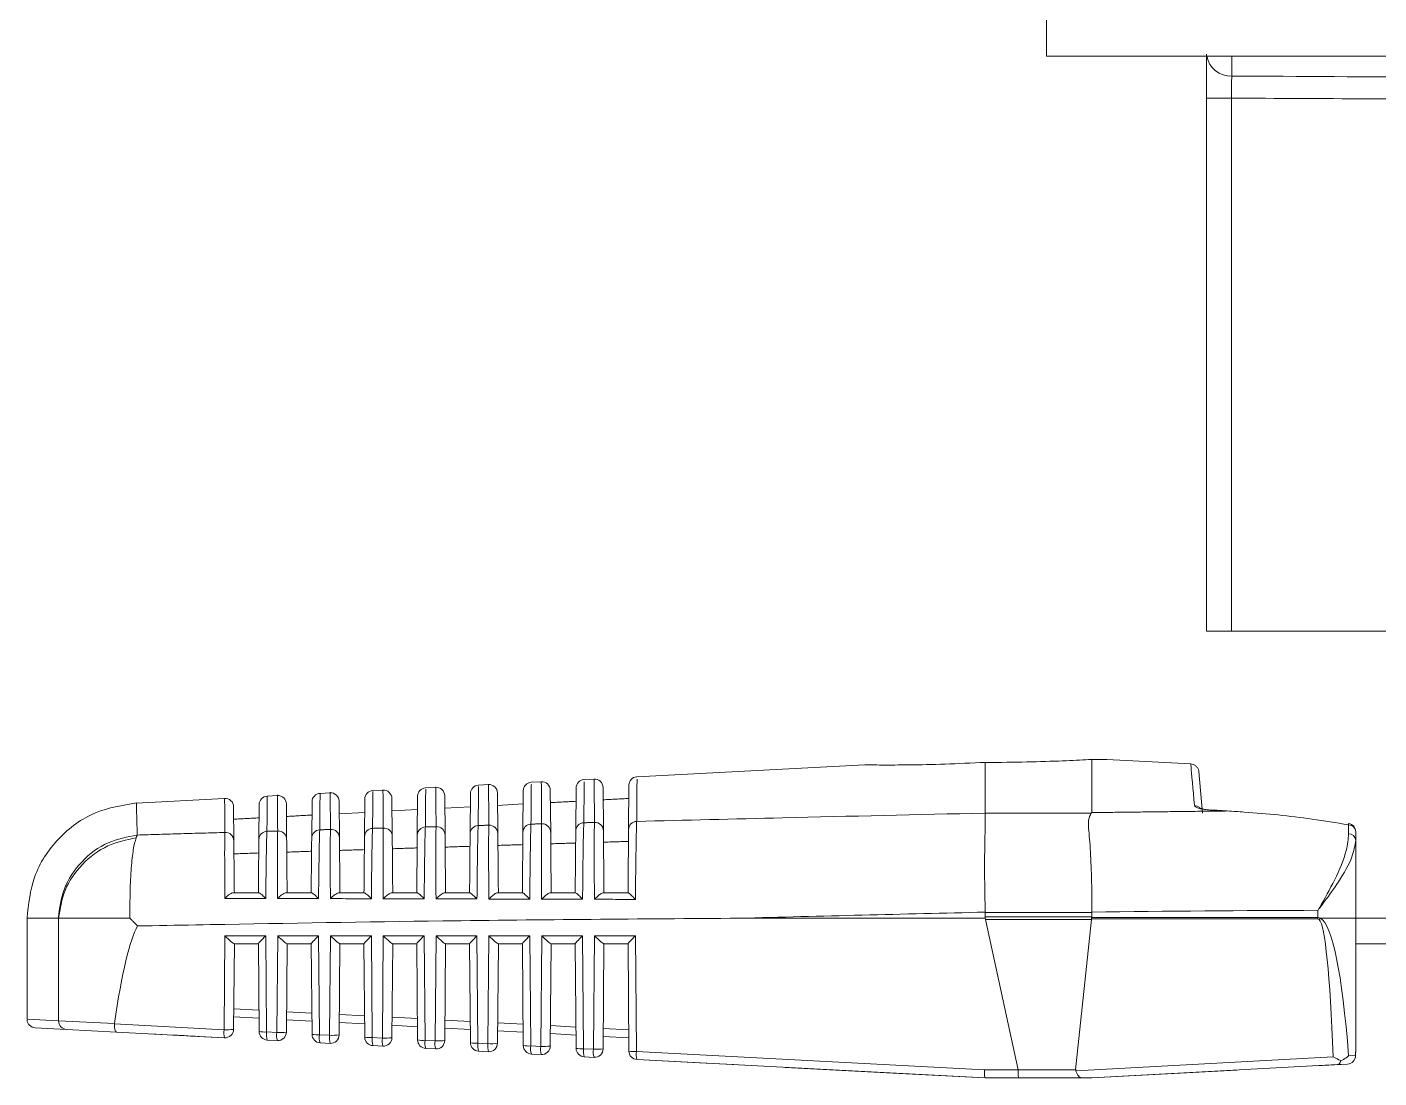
# Model space of a CAD drawing. Extents: x 11 to 120, y 2 to 94.
# Drawn here: x 50.102 to 51.689, y 81.034 to 82.268 of the extents above; entities that cross this region are included whole.
import ezdxf

# ---------------------------------------------------------------- set-up
doc = ezdxf.new("R2010")
doc.units = 0
doc.header["$MEASUREMENT"] = 0
doc.linetypes.add('SLD-Solid', pattern=[0])
doc.layers.add('OBJECT', color=7, linetype='CONTINUOUS')

msp = doc.modelspace()

# ---------------------------------------------------------------- linework, layer by layer
at = {"layer": 'OBJECT', "color": 7, "linetype": 'SLD-Solid', "lineweight": 15}
for p, q in [((51.2985, 82.2334), (51.2985, 83.4834)), ((52.9865, 82.2334), (51.2985, 82.2334)), ((51.516, 82.2334), (51.516, 82.2101)), ((51.4865, 82.1842), (51.5157, 82.1842)), ((51.4865, 81.5584), (51.4865, 82.1842)), ((51.5157, 82.1842), (51.5157, 81.5584)), ((51.5157, 81.5584), (51.4865, 81.5584)), ((51.8312, 81.5584), (51.5157, 81.5584)), ((51.0851, 81.4016), (50.8175, 81.3876)), ((51.2265, 81.3449), (51.2265, 81.4044)), ((51.3515, 81.3455), (51.3515, 81.4079)), ((51.3693, 81.408), (51.4679, 81.4027)), ((50.7052, 81.3817), (50.6935, 81.3811)), ((50.7672, 81.3849), (50.7555, 81.3843)), ((51.4816, 81.3448), (51.4773, 81.3936)), ((50.3954, 81.3654), (50.3835, 81.3648)), ((50.4574, 81.3687), (50.4455, 81.3681)), ((50.5193, 81.3719), (50.5075, 81.3713)), ((50.5597, 81.319), (50.5601, 81.3647)), ((50.5813, 81.3752), (50.5695, 81.3746)), ((50.5919, 81.3653), (50.5923, 81.3193)), ((50.6217, 81.3207), (50.6221, 81.3679)), ((50.6433, 81.3784), (50.6315, 81.3778)), ((50.6539, 81.3685), (50.6543, 81.321)), ((50.6838, 81.3223), (50.6842, 81.3712)), ((50.7158, 81.3718), (50.7163, 81.3226)), ((50.7458, 81.3239), (50.7462, 81.3744)), ((50.7778, 81.375), (50.7782, 81.3242)), ((50.8078, 81.3255), (50.8082, 81.3777)), ((50.3335, 81.3622), (50.2295, 81.3567)), ((50.3443, 81.3125), (50.344, 81.3523)), ((50.3737, 81.3139), (50.374, 81.3549)), ((50.4063, 81.3142), (50.406, 81.3555)), ((50.4357, 81.3156), (50.4361, 81.3582)), ((50.4683, 81.316), (50.4679, 81.3588)), ((50.4977, 81.3173), (50.4981, 81.3614)), ((50.5299, 81.362), (50.5303, 81.3177)), ((50.5602, 81.3491), (50.5299, 81.3475)), ((50.6222, 81.3523), (50.5918, 81.3507)), ((50.6842, 81.3556), (50.6538, 81.354)), ((50.4981, 81.3458), (50.4679, 81.3442)), ((51.351, 81.3448), (51.2265, 81.3448)), ((51.5107, 81.3476), (51.4926, 81.3486)), ((51.6615, 81.2215), (51.6615, 81.3132)), ((50.1015, 81.2219), (50.1015, 81.1029)), ((51.2265, 81.2283), (51.2265, 81.2287)), ((51.2265, 81.2283), (51.3515, 81.2283)), ((51.2265, 81.2231), (51.2265, 81.2283)), ((51.3515, 81.2231), (51.2265, 81.2231)), ((51.3515, 81.2288), (51.3515, 81.2283)), ((51.3515, 81.2283), (51.3515, 81.2231)), ((51.3515, 81.2231), (51.3515, 81.2223)), ((51.3515, 81.2223), (51.617, 81.2223)), ((51.617, 81.2308), (51.617, 81.2223)), ((50.1386, 81.2215), (50.1386, 81.1009)), ((50.9379, 81.2215), (51.2264, 81.2215)), ((51.2268, 81.2199), (51.3513, 81.2199)), ((51.265, 81.0437), (51.2268, 81.2199)), ((51.3513, 81.2199), (51.3327, 81.0437)), ((51.3514, 81.2207), (51.3513, 81.2199)), ((51.617, 81.2207), (51.3514, 81.2207)), ((51.6201, 81.2215), (51.6615, 81.2215)), ((51.6615, 81.0692), (51.6615, 81.2215)), ((51.843, 81.2215), (51.6615, 81.2215)), ((50.3328, 81.0906), (50.3338, 81.201)), ((50.3338, 81.201), (50.3818, 81.201)), ((50.3449, 81.1915), (50.344, 81.091)), ((50.3731, 81.1915), (50.3447, 81.1915)), ((50.374, 81.0884), (50.3731, 81.1915)), ((50.3818, 81.201), (50.3828, 81.088)), ((50.3948, 81.0873), (50.3958, 81.201)), ((50.3958, 81.201), (50.4438, 81.201)), ((50.4069, 81.1915), (50.406, 81.0878)), ((50.4351, 81.1915), (50.4067, 81.1915)), ((50.4361, 81.0851), (50.4351, 81.1915)), ((50.4438, 81.201), (50.4448, 81.0847)), ((50.4567, 81.0841), (50.4578, 81.201)), ((50.4578, 81.201), (50.5058, 81.201)), ((50.4689, 81.1915), (50.4679, 81.0845)), ((50.4971, 81.1915), (50.4687, 81.1915)), ((50.4981, 81.0819), (50.4971, 81.1915)), ((50.5058, 81.201), (50.5069, 81.0814)), ((50.5187, 81.0808), (50.5198, 81.201)), ((50.5198, 81.201), (50.5678, 81.201)), ((50.5309, 81.1915), (50.5299, 81.0812)), ((50.5591, 81.1915), (50.5307, 81.1915)), ((50.5601, 81.0786), (50.5591, 81.1915)), ((50.5678, 81.201), (50.5689, 81.0781)), ((50.5807, 81.0775), (50.5818, 81.201)), ((50.5818, 81.201), (50.6298, 81.201)), ((50.5929, 81.1915), (50.5919, 81.078)), ((50.6211, 81.1915), (50.5927, 81.1915)), ((50.6221, 81.0753), (50.6211, 81.1915)), ((50.6298, 81.201), (50.6309, 81.0749)), ((50.6426, 81.0742), (50.6438, 81.201)), ((50.6438, 81.201), (50.6918, 81.201)), ((50.6549, 81.1915), (50.6539, 81.0747)), ((50.6831, 81.1915), (50.6547, 81.1915)), ((50.6842, 81.072), (50.6831, 81.1915)), ((50.6918, 81.201), (50.693, 81.0716)), ((50.7046, 81.071), (50.7058, 81.201)), ((50.7058, 81.201), (50.7538, 81.201)), ((50.7169, 81.1915), (50.7158, 81.0714)), ((50.7451, 81.1915), (50.7167, 81.1915)), ((50.7462, 81.0688), (50.7451, 81.1915)), ((50.7538, 81.201), (50.755, 81.0683)), ((50.7666, 81.0677), (50.7678, 81.201)), ((50.7678, 81.201), (50.8158, 81.201)), ((50.7789, 81.1915), (50.7778, 81.0681)), ((50.8071, 81.1915), (50.7787, 81.1915)), ((50.8082, 81.0655), (50.8071, 81.1915)), ((50.8158, 81.201), (50.817, 81.065)), ((51.843, 81.1915), (51.6615, 81.1915)), ((50.3442, 81.115), (50.3738, 81.1135)), ((50.4062, 81.1118), (50.4358, 81.1102)), ((50.1015, 81.1029), (50.1386, 81.1009)), ((50.2041, 81.0978), (50.1386, 81.1009)), ((50.3328, 81.0906), (50.2041, 81.0974)), ((50.3739, 81.104), (50.3441, 81.1056)), ((50.4359, 81.1008), (50.4061, 81.1023)), ((50.498, 81.0975), (50.4681, 81.0991)), ((50.4682, 81.1085), (50.4979, 81.1069)), ((50.56, 81.0942), (50.53, 81.0958)), ((50.5301, 81.1052), (50.5599, 81.1037)), ((50.5921, 81.102), (50.6219, 81.1004)), ((50.6541, 81.0987), (50.684, 81.0971)), ((50.716, 81.0954), (50.746, 81.0938)), ((50.1479, 81.0909), (50.111, 81.0929)), ((50.1479, 81.0909), (50.2065, 81.0879)), ((50.2065, 81.0879), (50.3335, 81.0811)), ((50.2727, 81.0844), (50.2468, 81.0857)), ((50.3335, 81.0811), (50.3019, 81.0828)), ((50.3828, 81.088), (50.3948, 81.0873)), ((50.4448, 81.0847), (50.4567, 81.0841)), ((50.5069, 81.0814), (50.5187, 81.0808)), ((50.622, 81.0909), (50.592, 81.0925)), ((50.684, 81.0877), (50.654, 81.0893)), ((50.7461, 81.0844), (50.716, 81.086)), ((50.8081, 81.0811), (50.7779, 81.0827)), ((50.778, 81.0921), (50.808, 81.0906)), ((50.3955, 81.0779), (50.3835, 81.0785)), ((50.4574, 81.0746), (50.4455, 81.0752)), ((50.5194, 81.0713), (50.5076, 81.072)), ((50.5689, 81.0781), (50.5807, 81.0775)), ((50.5814, 81.0681), (50.5696, 81.0687)), ((50.6309, 81.0749), (50.6426, 81.0742)), ((50.6433, 81.0648), (50.6316, 81.0654)), ((50.693, 81.0716), (50.7046, 81.071)), ((50.755, 81.0683), (50.7666, 81.0677)), ((51.2256, 81.0435), (50.817, 81.065)), ((50.7053, 81.0615), (50.6936, 81.0621)), ((50.7673, 81.0582), (50.7557, 81.0589)), ((50.8177, 81.0556), (51.2265, 81.034)), ((50.8909, 81.0517), (50.8177, 81.0556)), ((50.931, 81.0496), (50.8909, 81.0517)), ((51.6351, 81.0587), (51.3329, 81.0423)), ((51.3515, 81.034), (51.6398, 81.0496)), ((51.652, 81.0503), (51.615, 81.0483)), ((51.6398, 81.0496), (51.652, 81.0503)), ((51.6614, 81.0603), (51.6531, 81.0599)), ((51.1254, 81.0393), (50.9915, 81.0464)), ((51.2265, 81.034), (51.1254, 81.0393)), ((51.2651, 81.0435), (51.2256, 81.0435)), ((51.2265, 81.034), (51.2657, 81.034)), ((51.2265, 81.034), (51.2265, 81.034)), ((51.2651, 81.0435), (51.265, 81.0437)), ((51.3327, 81.0437), (51.265, 81.0437)), ((51.2657, 81.034), (51.3432, 81.034)), ((51.3432, 81.034), (51.3515, 81.034)), ((51.5218, 81.0432), (51.3515, 81.034))]:
    msp.add_line(p, q, dxfattribs=at)
at = {"layer": 'OBJECT', "color": 7, "linetype": 'SLD-Solid', "lineweight": 15, "flags": 128}
for points in [[(51.4926, 81.3483), (51.4926, 81.3486), (51.4926, 81.3486)], [(51.5107, 81.3474), (51.5107, 81.3476), (51.5107, 81.3476)], [(51.6614, 81.0601), (51.6614, 81.0602), (51.6614, 81.0603)]]:
    msp.add_lwpolyline(points, dxfattribs=at)
at = {"layer": 'OBJECT', "color": 7, "linetype": 'SLD-Solid', "lineweight": 15}
for centre, radius, start, end in [((51.5147, 82.2386), 0.0285, 190.4557, 272.6614), ((50.6942, 81.3711), 0.01, 95.0939, 179.5), ((50.7058, 81.3717), 0.01, 0.5, 95.1668), ((50.7562, 81.3743), 0.01, 95.4601, 179.5), ((50.7678, 81.3749), 0.01, 0.5, 95.5324), ((50.8182, 81.3776), 0.01, 95.8247, 179.5), ((50.384, 81.3548), 0.01, 93.2409, 179.5), ((50.396, 81.3555), 0.01, 0.5, 93.317), ((50.4461, 81.3581), 0.01, 93.6143, 179.5), ((50.4579, 81.3587), 0.01, 0.5, 93.6897), ((50.5081, 81.3613), 0.01, 93.9863, 179.5), ((50.5199, 81.3619), 0.01, 0.5, 94.0611), ((50.5701, 81.3646), 0.01, 94.357, 179.5), ((50.5819, 81.3652), 0.01, 0.5, 94.4312), ((50.6321, 81.3678), 0.01, 94.7262, 179.5), ((50.6439, 81.3684), 0.01, 0.5, 94.7997), ((50.334, 81.3522), 0.01, 0.5, 93.0138), ((51.4717, 81.3437), 0.0101, 48.8461, 87.3912), ((51.4948, 81.4062), 0.0577, 253.2294, 267.8479), ((50.7556, 81.3237), 0.00987, 92.2831, 178.8845), ((50.7684, 81.324), 0.0099, 1.2107, 93.6273), ((50.8176, 81.3253), 0.00987, 92.2605, 178.8646), ((50.3344, 81.3123), 0.00992, 1.0601, 93.4968), ((50.3836, 81.3137), 0.00989, 92.4127, 178.9979), ((50.3964, 81.314), 0.00992, 1.0806, 93.5146), ((50.4456, 81.3154), 0.00989, 92.3918, 178.9797), ((50.4584, 81.3158), 0.00991, 1.1015, 93.5328), ((50.5076, 81.3171), 0.00989, 92.3707, 178.9613), ((50.5204, 81.3175), 0.00991, 1.1227, 93.5512), ((50.5696, 81.3188), 0.00988, 92.3493, 178.9425), ((50.5824, 81.3191), 0.00991, 1.1442, 93.5698), ((50.6316, 81.3205), 0.00988, 92.3275, 178.9235), ((50.6444, 81.3208), 0.00991, 1.166, 93.5887), ((50.6936, 81.3221), 0.00988, 92.3055, 178.9041), ((50.7064, 81.3224), 0.0099, 1.1882, 93.6079), ((51.642, 81.3334), 0.0111, 348.5052, 356.353), ((51.6525, 81.3222), 0.00906, 4.3621, 87.1843), ((51.6515, 81.3229), 0.01, 0, 80.7454), ((51.653, 81.3121), 0.00857, 7.2298, 88.6404), ((51.5013, 81.2223), 0.1158, 359.2192, 0.0002), ((51.5257, 81.3112), 0.1302, 315.4906, 316.4562), ((50.1115, 81.1029), 0.01, 183.5738, 266.9774), ((50.1485, 81.1008), 0.00991, 179.445, 266.5293), ((50.3529, 81.0873), 0.0204, 170.7212, 197.6165), ((50.3363, 81.145), 0.0545, 266.3194, 278.1336), ((50.334, 81.0911), 0.01, 266.9774, 359.5), ((50.3804, 81.1289), 0.041, 261, 273.3147), ((50.384, 81.0885), 0.01, 180.5, 266.9774), ((50.4029, 81.0847), 0.0204, 170.7212, 197.6165), ((50.4149, 81.084), 0.0204, 170.7212, 197.6165), ((50.3983, 81.1418), 0.0545, 266.3194, 278.1336), ((50.396, 81.0879), 0.01, 266.9774, 359.5), ((50.4425, 81.1256), 0.041, 261, 273.3147), ((50.4461, 81.0852), 0.01, 180.5, 266.9774), ((50.465, 81.0814), 0.0204, 170.7212, 197.6165), ((50.4769, 81.0808), 0.0204, 170.7212, 197.6165), ((50.4602, 81.1385), 0.0545, 266.3194, 278.1336), ((50.4579, 81.0846), 0.01, 266.9774, 359.5), ((50.5045, 81.1223), 0.041, 261, 273.3147), ((50.5081, 81.0819), 0.01, 180.5, 266.9774), ((50.527, 81.0781), 0.0204, 170.7212, 197.6165), ((50.5388, 81.0775), 0.0204, 170.7212, 197.6165), ((50.5222, 81.1352), 0.0545, 266.3194, 278.1336), ((50.5199, 81.0813), 0.01, 266.9774, 359.5), ((50.5665, 81.1191), 0.041, 261, 273.3147), ((50.5701, 81.0787), 0.01, 180.5, 266.9774), ((50.589, 81.0749), 0.0204, 170.7212, 197.6165), ((50.6008, 81.0742), 0.0204, 170.7212, 197.6165), ((50.5842, 81.1319), 0.0545, 266.3194, 278.1336), ((50.5819, 81.078), 0.01, 266.9774, 359.5), ((50.6286, 81.1158), 0.041, 261, 273.3147), ((50.6321, 81.0754), 0.01, 180.5, 266.9774), ((50.6511, 81.0716), 0.0204, 170.7212, 197.6165), ((50.6628, 81.071), 0.0204, 170.7212, 197.6165), ((50.6461, 81.1287), 0.0545, 266.3194, 278.1336), ((50.6439, 81.0748), 0.01, 266.9774, 359.5), ((50.6906, 81.1125), 0.041, 261, 273.3147), ((50.6942, 81.0721), 0.01, 180.5, 266.9774), ((50.7131, 81.0683), 0.0204, 170.7212, 197.6165), ((50.7247, 81.0677), 0.0204, 170.7212, 197.6165), ((50.7081, 81.1254), 0.0545, 266.3194, 278.1336), ((50.7058, 81.0715), 0.01, 266.9774, 359.5), ((50.7526, 81.1092), 0.041, 261, 273.3147), ((50.7562, 81.0688), 0.01, 180.5, 266.9774), ((50.7751, 81.065), 0.0204, 170.7212, 197.6165), ((50.7867, 81.0644), 0.0204, 170.7212, 197.6165), ((50.7701, 81.1221), 0.0545, 266.3194, 278.1336), ((50.7678, 81.0682), 0.01, 266.9774, 359.5), ((50.8146, 81.106), 0.041, 261, 273.3147), ((50.8182, 81.0656), 0.01, 180.5, 266.9774), ((50.8371, 81.0618), 0.0204, 170.7212, 197.6165), ((51.6514, 81.0603), 0.00999, 273.1449, 0.0494), ((51.6514, 81.0603), 0.01, 273.1059, 359.191)]:
    msp.add_arc(centre, radius, start, end, dxfattribs=at)
for centre, major_axis, ratio, start_param, end_param in [((60.2436, 82.8584), (35.624, 0), 0.01952, 4.464869, 4.474105), ((55.2449, 79.159), (19.0675, 0), 0.111038, 1.783132, 1.798644), ((50.2492, 81.2231), (0.9773, 0), 0.122785, 6.270094, 6.283185), ((51.7093, 79.159), (7.8848, 0), 0.262774, 1.582496, 1.616187), ((51.6015, 80.6528), (0.0157, 0.5695), 0.101686, 6.233323, 6.285987), ((50.2566, 78.9318), (-0.0147, 2.2897), 0.052015, 0.088802, 0.329915), ((50.2485, 81.2231), (0.9787, -0.0064), 0.122438, 0.027376, 0.040465), ((51.6093, 80.6512), (0.0078, 0.5695), 0.050872, 6.231217, 6.283881), ((51.6093, 80.6512), (0.0078, 0.5695), 0.050872, 5.510552, 6.231217), ((51.6015, 80.6528), (0.0157, 0.5695), 0.101686, 5.511659, 6.233323), ((50.335, 81.2015), (-0.00988, 0.00996), 0.087934, 1.536206, 3.054643), ((50.383, 81.2015), (0.00991, 0.00999), 0.035372, 1.658206, 3.106542), ((50.397, 81.2015), (-0.00988, 0.00996), 0.087934, 1.536206, 3.054643), ((50.445, 81.2015), (0.00991, 0.00999), 0.035372, 1.658206, 3.106542), ((50.459, 81.2015), (-0.00988, 0.00996), 0.087934, 1.536206, 3.054643), ((50.507, 81.2015), (0.00991, 0.00999), 0.035372, 1.658206, 3.106542), ((50.521, 81.2015), (-0.00988, 0.00996), 0.087934, 1.536206, 3.054643), ((50.569, 81.2015), (0.00991, 0.00999), 0.035372, 1.658206, 3.106542), ((50.583, 81.2015), (-0.00988, 0.00996), 0.087934, 1.536206, 3.054643), ((50.631, 81.2015), (0.00991, 0.00999), 0.035372, 1.658206, 3.106542), ((50.645, 81.2015), (-0.00988, 0.00996), 0.087934, 1.536206, 3.054643), ((50.693, 81.2015), (0.00991, 0.00999), 0.035372, 1.658206, 3.106542), ((50.707, 81.2015), (-0.00988, 0.00996), 0.087934, 1.536206, 3.054643), ((50.755, 81.2015), (0.00991, 0.00999), 0.035372, 1.658206, 3.106542), ((50.769, 81.2015), (-0.00988, 0.00996), 0.087934, 1.536206, 3.054643), ((50.817, 81.2015), (0.00991, 0.00999), 0.035372, 1.658206, 3.106542), ((51.2268, 81.044), (0.00026, 0.01), 0.120424, 1.626333, 3.138416), ((51.2657, 81.044), (0, 0.01), 0.061163, 1.623156, 3.141593), ((51.3701, 81.044), (0.0374, 0.0006), 0.267094, 3.109102, 3.249703)]:
    msp.add_ellipse(centre, major_axis=major_axis, ratio=ratio, start_param=start_param, end_param=end_param, dxfattribs=at)
for points, knots in [([(51.4865, 82.1842), (51.4865, 82.1916), (51.4865, 82.2056), (51.4865, 82.2241), (51.4865, 82.2321), (51.4865, 82.236)], [0, 0, 0, 0, 0.352588, 0.676295, 1, 1, 1, 1]), ([(51.516, 82.2101), (51.5159, 82.2082), (51.5158, 82.2042), (51.5157, 82.1949), (51.5157, 82.1879), (51.5157, 82.1842)], [0, 0, 0, 0, 0.323785, 0.647476, 1, 1, 1, 1]), ([(51.516, 82.2101), (51.5262, 82.2101), (51.6163, 82.2096), (51.7226, 82.209), (51.8187, 82.2086), (51.8349, 82.2085)], [0, 0, 0, 0, 0.095661, 0.848073, 1, 1, 1, 1]), ([(51.2265, 81.4044), (51.2105, 81.4037), (51.1786, 81.4022), (51.1358, 81.4014), (51.1036, 81.4013), (51.0852, 81.4015), (51.0851, 81.4015), (51.0851, 81.4015)], [0, 0, 0, 0, 0.213189, 0.426374, 0.63981, 0.854211, 1, 1, 1, 1]), ([(51.3513, 81.4079), (51.3422, 81.4074), (51.3239, 81.4064), (51.2818, 81.405), (51.2476, 81.4044), (51.229, 81.4044), (51.2265, 81.4044)], [0, 0, 0, 0, 0.315107, 0.632944, 0.949791, 1, 1, 1, 1]), ([(51.3515, 81.4079), (51.3515, 81.4079), (51.3515, 81.4079), (51.3515, 81.4079), (51.3514, 81.4079), (51.3513, 81.4079), (51.3513, 81.4079)], [0, 0, 0, 0, 0.344879, 0.691965, 0.85965, 1, 1, 1, 1]), ([(51.3693, 81.408), (51.3666, 81.408), (51.3631, 81.4079), (51.3535, 81.4079), (51.3515, 81.4079)], [0, 0, 0, 0, 0.79181, 1, 1, 1, 1]), ([(51.4679, 81.4027), (51.4679, 81.4026), (51.4679, 81.402), (51.4684, 81.3965), (51.4705, 81.3728), (51.4721, 81.3537)], [0, 0, 0, 0, 0.045653, 0.228294, 1, 1, 1, 1]), ([(51.4679, 81.4027), (51.469, 81.4025), (51.4712, 81.4022), (51.4741, 81.4003), (51.4762, 81.3977), (51.4771, 81.3953), (51.4773, 81.3939), (51.4773, 81.3936)], [0, 0, 0, 0, 0.235917, 0.471833, 0.707753, 0.925415, 1, 1, 1, 1]), ([(50.6438, 81.3307), (50.6437, 81.332), (50.6437, 81.3388), (50.6435, 81.3634), (50.6433, 81.3825), (50.6433, 81.3771), (50.6434, 81.3765)], [0, 0, 0, 0, 0.043381, 0.21693, 0.912835, 1, 1, 1, 1]), ([(50.7057, 81.3323), (50.7057, 81.3337), (50.7057, 81.3406), (50.7054, 81.3656), (50.7053, 81.3855), (50.7053, 81.3801), (50.7053, 81.3794)], [0, 0, 0, 0, 0.042626, 0.213154, 0.896941, 1, 1, 1, 1]), ([(50.7557, 81.3817), (50.7557, 81.3812), (50.7556, 81.3798), (50.7554, 81.3502), (50.7552, 81.3336)], [0, 0, 0, 0, 0.438348, 1, 1, 1, 1]), ([(50.7677, 81.3339), (50.7677, 81.3353), (50.7677, 81.3423), (50.7674, 81.3678), (50.7672, 81.3885), (50.7673, 81.3831), (50.7673, 81.3823)], [0, 0, 0, 0, 0.041896, 0.209506, 0.881583, 1, 1, 1, 1]), ([(50.8177, 81.3846), (50.8177, 81.3842), (50.8177, 81.3832), (50.8174, 81.3526), (50.8173, 81.3351)], [0, 0, 0, 0, 0.430575, 1, 1, 1, 1]), ([(50.3835, 81.3645), (50.3835, 81.363), (50.3835, 81.3598), (50.3833, 81.3358), (50.3832, 81.3236)], [0, 0, 0, 0, 0.490665, 1, 1, 1, 1]), ([(50.3958, 81.3239), (50.3958, 81.3252), (50.3957, 81.3316), (50.3955, 81.3542), (50.3954, 81.3703), (50.3955, 81.3652), (50.3955, 81.3651)], [0, 0, 0, 0, 0.046685, 0.233452, 0.98238, 1, 1, 1, 1]), ([(50.4455, 81.3674), (50.4455, 81.366), (50.4455, 81.3631), (50.4453, 81.3382), (50.4452, 81.3253)], [0, 0, 0, 0, 0.48119, 1, 1, 1, 1]), ([(50.4578, 81.3257), (50.4578, 81.327), (50.4577, 81.3334), (50.4575, 81.3565), (50.4574, 81.3734), (50.4574, 81.3682), (50.4574, 81.3679)], [0, 0, 0, 0, 0.045813, 0.229093, 0.964032, 1, 1, 1, 1]), ([(50.5076, 81.3703), (50.5075, 81.369), (50.5075, 81.3664), (50.5073, 81.3406), (50.5072, 81.327)], [0, 0, 0, 0, 0.47204, 1, 1, 1, 1]), ([(50.5198, 81.3274), (50.5198, 81.3287), (50.5197, 81.3352), (50.5195, 81.3588), (50.5194, 81.3764), (50.5194, 81.3712), (50.5194, 81.3708)], [0, 0, 0, 0, 0.044973, 0.224892, 0.946349, 1, 1, 1, 1]), ([(50.5696, 81.3731), (50.5696, 81.3721), (50.5696, 81.3698), (50.5693, 81.343), (50.5692, 81.3287)], [0, 0, 0, 0, 0.463197, 1, 1, 1, 1]), ([(50.5818, 81.329), (50.5818, 81.3304), (50.5817, 81.337), (50.5815, 81.3611), (50.5813, 81.3795), (50.5814, 81.3742), (50.5814, 81.3737)], [0, 0, 0, 0, 0.044163, 0.220841, 0.929294, 1, 1, 1, 1]), ([(50.6316, 81.376), (50.6316, 81.3751), (50.6316, 81.3731), (50.6313, 81.3454), (50.6312, 81.3303)], [0, 0, 0, 0, 0.454645, 1, 1, 1, 1]), ([(50.6936, 81.3789), (50.6936, 81.3781), (50.6936, 81.3764), (50.6934, 81.3478), (50.6932, 81.332)], [0, 0, 0, 0, 0.446366, 1, 1, 1, 1]), ([(50.1015, 81.2215), (50.1033, 81.238), (50.1069, 81.2723), (50.1364, 81.3169), (50.1794, 81.3487), (50.2135, 81.3541), (50.2299, 81.3568)], [0, 0, 0, 0, 0.240773, 0.5, 0.759227, 1, 1, 1, 1]), ([(50.2309, 81.3192), (50.2306, 81.3301), (50.23, 81.352), (50.2299, 81.3552), (50.2299, 81.3568)], [0, 0, 0, 0, 0.496376, 1, 1, 1, 1]), ([(50.3338, 81.3222), (50.3338, 81.3234), (50.3338, 81.3297), (50.3336, 81.3529), (50.3335, 81.358), (50.3335, 81.3621)], [0, 0, 0, 0, 0.047591, 0.237986, 1, 1, 1, 1]), ([(51.4721, 81.3537), (51.4724, 81.3532), (51.4729, 81.3522), (51.4766, 81.3507), (51.482, 81.3495), (51.4877, 81.3487), (51.4913, 81.3484), (51.4926, 81.3483)], [0, 0, 0, 0, 0.219062, 0.43802, 0.659218, 0.879999, 1, 1, 1, 1]), ([(50.7552, 81.3336), (50.7552, 81.3318), (50.7549, 81.3265), (50.7545, 81.3082), (50.7541, 81.2802), (50.7539, 81.2573), (50.7538, 81.2463), (50.7538, 81.2438)], [0, 0, 0, 0, 0.148954, 0.449261, 0.7491, 0.940502, 1, 1, 1, 1]), ([(50.7677, 81.2437), (50.7677, 81.2463), (50.7676, 81.2554), (50.7675, 81.2766), (50.7674, 81.3041), (50.7675, 81.3252), (50.7677, 81.3314), (50.7677, 81.3339)], [0, 0, 0, 0, 0.059553, 0.208066, 0.505163, 0.802607, 1, 1, 1, 1]), ([(50.8173, 81.3351), (50.8172, 81.3334), (50.817, 81.328), (50.8166, 81.3096), (50.8162, 81.2811), (50.8159, 81.2577), (50.8158, 81.2462), (50.8158, 81.2436)], [0, 0, 0, 0, 0.147376, 0.444496, 0.741154, 0.940222, 1, 1, 1, 1]), ([(51.2265, 81.3449), (51.1472, 81.3431), (51.0108, 81.34), (50.8744, 81.3366), (50.8173, 81.3351)], [0, 0, 0, 0, 0.581449, 1, 1, 1, 1]), ([(51.2265, 81.2287), (51.2262, 81.2421), (51.2257, 81.2691), (51.2258, 81.3047), (51.2266, 81.3321), (51.2266, 81.3407), (51.2265, 81.3448)], [0, 0, 0, 0, 0.253584, 0.507165, 0.760847, 1, 1, 1, 1]), ([(51.3515, 81.2288), (51.3516, 81.2339), (51.3518, 81.2525), (51.3509, 81.2835), (51.3494, 81.3157), (51.3463, 81.3362), (51.3497, 81.3424), (51.351, 81.3448)], [0, 0, 0, 0, 0.097508, 0.351331, 0.599304, 0.843154, 1, 1, 1, 1]), ([(51.5107, 81.3474), (51.5174, 81.347), (51.5507, 81.3449), (51.5982, 81.3402), (51.6387, 81.3335), (51.6529, 81.3312)], [0, 0, 0, 0, 0.139683, 0.698663, 1, 1, 1, 1]), ([(50.1381, 81.2215), (50.1397, 81.2332), (50.143, 81.2575), (50.1645, 81.2894), (50.1951, 81.3124), (50.2192, 81.317), (50.2309, 81.3192)], [0, 0, 0, 0, 0.24117, 0.5, 0.75883, 1, 1, 1, 1]), ([(50.3337, 81.2448), (50.3337, 81.2471), (50.3337, 81.2555), (50.3336, 81.2755), (50.3335, 81.3006), (50.3336, 81.3166), (50.3338, 81.3209), (50.3338, 81.3222)], [0, 0, 0, 0, 0.057678, 0.219414, 0.543377, 0.867765, 1, 1, 1, 1]), ([(50.3832, 81.3236), (50.3831, 81.322), (50.3829, 81.3171), (50.3825, 81.2994), (50.3821, 81.274), (50.3819, 81.2546), (50.3818, 81.247), (50.3818, 81.2447)], [0, 0, 0, 0, 0.16013, 0.483001, 0.805363, 0.942123, 1, 1, 1, 1]), ([(50.3957, 81.2447), (50.3957, 81.2469), (50.3956, 81.2555), (50.3955, 81.2757), (50.3955, 81.3012), (50.3956, 81.3179), (50.3958, 81.3225), (50.3958, 81.3239)], [0, 0, 0, 0, 0.057936, 0.217495, 0.537029, 0.856977, 1, 1, 1, 1]), ([(50.4452, 81.3253), (50.4451, 81.3237), (50.4449, 81.3187), (50.4445, 81.3009), (50.4441, 81.2751), (50.4439, 81.2551), (50.4438, 81.2469), (50.4438, 81.2445)], [0, 0, 0, 0, 0.158035, 0.476676, 0.794816, 0.941861, 1, 1, 1, 1]), ([(50.4577, 81.2445), (50.4577, 81.2468), (50.4576, 81.2555), (50.4575, 81.2759), (50.4575, 81.3017), (50.4576, 81.3192), (50.4577, 81.3241), (50.4578, 81.3257)], [0, 0, 0, 0, 0.058198, 0.215687, 0.531014, 0.846742, 1, 1, 1, 1]), ([(50.4971, 81.2515), (50.4972, 81.2624), (50.4974, 81.2841), (50.4976, 81.3073), (50.4977, 81.3141), (50.4977, 81.3173)], [0, 0, 0, 0, 0.342466, 0.684876, 1, 1, 1, 1]), ([(50.5072, 81.327), (50.5071, 81.3254), (50.5069, 81.3203), (50.5065, 81.3024), (50.5061, 81.2761), (50.5059, 81.2555), (50.5058, 81.2468), (50.5058, 81.2444)], [0, 0, 0, 0, 0.156042, 0.470658, 0.784781, 0.941595, 1, 1, 1, 1]), ([(50.5197, 81.2443), (50.5197, 81.2467), (50.5196, 81.2555), (50.5195, 81.276), (50.5195, 81.3022), (50.5196, 81.3205), (50.5197, 81.3256), (50.5198, 81.3274)], [0, 0, 0, 0, 0.058463, 0.213983, 0.525307, 0.837021, 1, 1, 1, 1]), ([(50.5303, 81.3177), (50.5303, 81.314), (50.5304, 81.3066), (50.5306, 81.2824), (50.5308, 81.2614), (50.5309, 81.2515)], [0, 0, 0, 0, 0.345325, 0.690725, 1, 1, 1, 1]), ([(50.5591, 81.2515), (50.5592, 81.2625), (50.5594, 81.2844), (50.5596, 81.3084), (50.5597, 81.3155), (50.5597, 81.319)], [0, 0, 0, 0, 0.337675, 0.675297, 1, 1, 1, 1]), ([(50.5692, 81.3287), (50.5691, 81.327), (50.5689, 81.3219), (50.5685, 81.3039), (50.5681, 81.2772), (50.5679, 81.256), (50.5678, 81.2467), (50.5678, 81.2442)], [0, 0, 0, 0, 0.154143, 0.464926, 0.775223, 0.941326, 1, 1, 1, 1]), ([(50.5817, 81.2442), (50.5817, 81.2466), (50.5816, 81.2555), (50.5815, 81.2762), (50.5815, 81.3027), (50.5816, 81.3217), (50.5817, 81.3271), (50.5818, 81.329)], [0, 0, 0, 0, 0.058731, 0.212374, 0.519887, 0.827777, 1, 1, 1, 1]), ([(50.5923, 81.3193), (50.5923, 81.3156), (50.5924, 81.3081), (50.5926, 81.2835), (50.5928, 81.2619), (50.5929, 81.2515)], [0, 0, 0, 0, 0.340601, 0.681276, 1, 1, 1, 1]), ([(50.6211, 81.2515), (50.6212, 81.2626), (50.6214, 81.2847), (50.6216, 81.3095), (50.6217, 81.3169), (50.6217, 81.3207)], [0, 0, 0, 0, 0.333137, 0.666224, 1, 1, 1, 1]), ([(50.6312, 81.3303), (50.6311, 81.3286), (50.6309, 81.3235), (50.6305, 81.3054), (50.6301, 81.2782), (50.6299, 81.2564), (50.6298, 81.2465), (50.6298, 81.2441)], [0, 0, 0, 0, 0.152333, 0.459461, 0.766109, 0.941054, 1, 1, 1, 1]), ([(50.6437, 81.244), (50.6437, 81.2465), (50.6436, 81.2555), (50.6435, 81.2763), (50.6434, 81.3032), (50.6435, 81.3229), (50.6437, 81.3286), (50.6438, 81.3307)], [0, 0, 0, 0, 0.059002, 0.210856, 0.514734, 0.81898, 1, 1, 1, 1]), ([(50.6543, 81.321), (50.6543, 81.3172), (50.6544, 81.3096), (50.6546, 81.2846), (50.6548, 81.2624), (50.6549, 81.2515)], [0, 0, 0, 0, 0.336123, 0.672318, 1, 1, 1, 1]), ([(50.6831, 81.2515), (50.6832, 81.2626), (50.6834, 81.2849), (50.6836, 81.3106), (50.6837, 81.3183), (50.6838, 81.3223)], [0, 0, 0, 0, 0.328834, 0.657619, 1, 1, 1, 1]), ([(50.6932, 81.332), (50.6932, 81.3302), (50.6929, 81.325), (50.6925, 81.3068), (50.6921, 81.2792), (50.6919, 81.2568), (50.6918, 81.2464), (50.6918, 81.2439)], [0, 0, 0, 0, 0.150605, 0.454244, 0.75741, 0.940779, 1, 1, 1, 1]), ([(50.7057, 81.2439), (50.7057, 81.2464), (50.7056, 81.2554), (50.7055, 81.2765), (50.7054, 81.3037), (50.7055, 81.3241), (50.7057, 81.33), (50.7057, 81.3323)], [0, 0, 0, 0, 0.059276, 0.209421, 0.509831, 0.810598, 1, 1, 1, 1]), ([(50.7163, 81.3226), (50.7163, 81.3188), (50.7164, 81.3112), (50.7166, 81.2857), (50.7168, 81.2629), (50.7169, 81.2515)], [0, 0, 0, 0, 0.331872, 0.663815, 1, 1, 1, 1]), ([(50.7451, 81.2515), (50.7452, 81.2627), (50.7454, 81.2852), (50.7457, 81.3116), (50.7457, 81.3197), (50.7458, 81.3239)], [0, 0, 0, 0, 0.324747, 0.649448, 1, 1, 1, 1]), ([(50.7782, 81.3242), (50.7783, 81.3204), (50.7783, 81.3126), (50.7786, 81.2867), (50.7788, 81.2634), (50.7789, 81.2515)], [0, 0, 0, 0, 0.327832, 0.655734, 1, 1, 1, 1]), ([(50.8071, 81.2515), (50.8072, 81.2628), (50.8074, 81.2854), (50.8077, 81.3126), (50.8077, 81.321), (50.8078, 81.3255)], [0, 0, 0, 0, 0.320862, 0.641681, 1, 1, 1, 1]), ([(51.6532, 81.3207), (51.6526, 81.3143), (51.6511, 81.2979), (51.6379, 81.2678), (51.6248, 81.2438), (51.6177, 81.2319), (51.6171, 81.2309), (51.617, 81.2308)], [0, 0, 0, 0, 0.244744, 0.626729, 0.967928, 0.996144, 1, 1, 1, 1]), ([(50.1386, 81.2215), (50.1403, 81.2326), (50.144, 81.2557), (50.165, 81.286), (50.1948, 81.3084), (50.2182, 81.3135), (50.2295, 81.3159)], [0, 0, 0, 0, 0.241561, 0.5, 0.758439, 1, 1, 1, 1]), ([(50.3443, 81.3125), (50.3444, 81.3089), (50.3444, 81.3018), (50.3446, 81.2789), (50.3448, 81.2598), (50.3449, 81.2515)], [0, 0, 0, 0, 0.361189, 0.722456, 1, 1, 1, 1]), ([(50.3731, 81.2515), (50.3732, 81.2622), (50.3734, 81.2835), (50.3736, 81.3049), (50.3737, 81.3111), (50.3737, 81.3139)], [0, 0, 0, 0, 0.352894, 0.705727, 1, 1, 1, 1]), ([(50.4063, 81.3142), (50.4064, 81.3106), (50.4064, 81.3034), (50.4066, 81.28), (50.4068, 81.2603), (50.4069, 81.2515)], [0, 0, 0, 0, 0.355595, 0.711266, 1, 1, 1, 1]), ([(50.4351, 81.2515), (50.4352, 81.2623), (50.4354, 81.2838), (50.4356, 81.3061), (50.4357, 81.3126), (50.4357, 81.3156)], [0, 0, 0, 0, 0.347531, 0.695003, 1, 1, 1, 1]), ([(50.4683, 81.316), (50.4684, 81.3123), (50.4684, 81.305), (50.4686, 81.2812), (50.4688, 81.2609), (50.4689, 81.2515)], [0, 0, 0, 0, 0.350315, 0.700707, 1, 1, 1, 1]), ([(51.617, 81.2308), (51.6171, 81.2309), (51.6179, 81.2319), (51.6205, 81.2352), (51.629, 81.2464), (51.6433, 81.2668), (51.6582, 81.2922), (51.6605, 81.3068), (51.6615, 81.3132)], [0, 0, 0, 0, 0.00366, 0.034965, 0.112488, 0.381452, 0.732443, 1, 1, 1, 1]), ([(50.3337, 81.2448), (50.3338, 81.2449), (50.3341, 81.2452), (50.3358, 81.2468), (50.3385, 81.2491), (50.3417, 81.2511), (50.343, 81.2514), (50.3437, 81.2515)], [0, 0, 0, 0, 0.008659, 0.099997, 0.471213, 0.763081, 1, 1, 1, 1]), ([(50.3818, 81.2447), (50.3752, 81.2447), (50.3592, 81.2448), (50.3431, 81.2448), (50.3337, 81.2448)], [0, 0, 0, 0, 0.412316, 1, 1, 1, 1]), ([(50.3734, 81.2515), (50.3738, 81.2514), (50.3746, 81.2511), (50.3772, 81.2491), (50.3798, 81.2467), (50.3814, 81.2451), (50.3818, 81.2447), (50.3818, 81.2447)], [0, 0, 0, 0, 0.229448, 0.521602, 0.905447, 0.991713, 1, 1, 1, 1]), ([(50.3957, 81.2447), (50.3958, 81.2447), (50.3962, 81.2451), (50.3979, 81.2468), (50.4007, 81.2492), (50.4038, 81.2511), (50.4051, 81.2514), (50.4057, 81.2515)], [0, 0, 0, 0, 0.008547, 0.122921, 0.485786, 0.769314, 1, 1, 1, 1]), ([(50.4438, 81.2445), (50.4372, 81.2446), (50.4212, 81.2446), (50.4051, 81.2446), (50.3957, 81.2447)], [0, 0, 0, 0, 0.412356, 1, 1, 1, 1]), ([(50.4354, 81.2515), (50.4357, 81.2514), (50.4365, 81.2511), (50.439, 81.2491), (50.4416, 81.2467), (50.4433, 81.245), (50.4438, 81.2446), (50.4438, 81.2445)], [0, 0, 0, 0, 0.223273, 0.506281, 0.880299, 0.991802, 1, 1, 1, 1]), ([(50.4577, 81.2445), (50.4578, 81.2445), (50.4583, 81.2451), (50.4601, 81.2468), (50.4629, 81.2492), (50.466, 81.2511), (50.4672, 81.2514), (50.4678, 81.2515)], [0, 0, 0, 0, 0.00844, 0.145047, 0.499694, 0.77523, 1, 1, 1, 1]), ([(50.5058, 81.2444), (50.4992, 81.2444), (50.4832, 81.2444), (50.4671, 81.2445), (50.4577, 81.2445)], [0, 0, 0, 0, 0.412394, 1, 1, 1, 1]), ([(50.4974, 81.2515), (50.4977, 81.2514), (50.4984, 81.2511), (50.5008, 81.2492), (50.5034, 81.2468), (50.5053, 81.2449), (50.5058, 81.2444), (50.5058, 81.2444)], [0, 0, 0, 0, 0.217446, 0.491759, 0.85615, 0.991886, 1, 1, 1, 1]), ([(50.5197, 81.2443), (50.5198, 81.2444), (50.5204, 81.245), (50.5223, 81.2468), (50.5251, 81.2493), (50.5281, 81.2511), (50.5293, 81.2514), (50.5299, 81.2515)], [0, 0, 0, 0, 0.008339, 0.166404, 0.51297, 0.780848, 1, 1, 1, 1]), ([(50.5678, 81.2442), (50.5612, 81.2442), (50.5452, 81.2443), (50.5291, 81.2443), (50.5197, 81.2443)], [0, 0, 0, 0, 0.41243, 1, 1, 1, 1]), ([(50.5593, 81.2515), (50.5596, 81.2514), (50.5603, 81.2511), (50.5627, 81.2492), (50.5653, 81.2468), (50.5672, 81.2449), (50.5678, 81.2442), (50.5678, 81.2442)], [0, 0, 0, 0, 0.211945, 0.477991, 0.832968, 0.991967, 1, 1, 1, 1]), ([(50.5817, 81.2442), (50.5818, 81.2442), (50.5824, 81.2449), (50.5844, 81.2468), (50.5873, 81.2493), (50.5902, 81.2511), (50.5914, 81.2514), (50.592, 81.2515)], [0, 0, 0, 0, 0.008242, 0.187016, 0.525647, 0.786187, 1, 1, 1, 1]), ([(50.6298, 81.2441), (50.6232, 81.2441), (50.6072, 81.2441), (50.5911, 81.2442), (50.5817, 81.2442)], [0, 0, 0, 0, 0.412464, 1, 1, 1, 1]), ([(50.6213, 81.2515), (50.6216, 81.2514), (50.6222, 81.2511), (50.6245, 81.2493), (50.6271, 81.2468), (50.6291, 81.2448), (50.6298, 81.2441), (50.6298, 81.2441)], [0, 0, 0, 0, 0.206748, 0.464933, 0.810722, 0.992044, 1, 1, 1, 1]), ([(50.6437, 81.244), (50.6438, 81.2441), (50.6445, 81.2448), (50.6466, 81.2468), (50.6495, 81.2493), (50.6524, 81.2512), (50.6535, 81.2514), (50.654, 81.2515)], [0, 0, 0, 0, 0.00815, 0.206907, 0.537753, 0.791262, 1, 1, 1, 1]), ([(50.6918, 81.2439), (50.6852, 81.2439), (50.6692, 81.244), (50.6531, 81.244), (50.6437, 81.244)], [0, 0, 0, 0, 0.412497, 1, 1, 1, 1]), ([(50.6833, 81.2515), (50.6835, 81.2514), (50.6841, 81.2512), (50.6863, 81.2493), (50.689, 81.2468), (50.691, 81.2447), (50.6918, 81.2439), (50.6918, 81.2439)], [0, 0, 0, 0, 0.201835, 0.452547, 0.789382, 0.992117, 1, 1, 1, 1]), ([(50.7057, 81.2439), (50.7058, 81.2439), (50.7068, 81.245), (50.7091, 81.2472), (50.7121, 81.2496), (50.7146, 81.2512), (50.7156, 81.2514), (50.7161, 81.2515)], [0, 0, 0, 0, 0.00806, 0.282725, 0.593802, 0.796123, 1, 1, 1, 1]), ([(50.7538, 81.2438), (50.7472, 81.2438), (50.7312, 81.2438), (50.7151, 81.2438), (50.7057, 81.2439)], [0, 0, 0, 0, 0.412528, 1, 1, 1, 1]), ([(50.7452, 81.2515), (50.7455, 81.2514), (50.746, 81.2512), (50.7482, 81.2494), (50.7508, 81.2468), (50.7529, 81.2447), (50.7538, 81.2438), (50.7538, 81.2438)], [0, 0, 0, 0, 0.197188, 0.440796, 0.768919, 0.992188, 1, 1, 1, 1]), ([(50.7677, 81.2437), (50.7678, 81.2437), (50.7689, 81.2449), (50.7712, 81.2472), (50.7743, 81.2497), (50.7767, 81.2512), (50.7777, 81.2514), (50.7781, 81.2515)], [0, 0, 0, 0, 0.007977, 0.2991, 0.602917, 0.800702, 1, 1, 1, 1]), ([(50.8158, 81.2436), (50.8092, 81.2436), (50.7932, 81.2437), (50.7771, 81.2437), (50.7677, 81.2437)], [0, 0, 0, 0, 0.412557, 1, 1, 1, 1]), ([(50.8072, 81.2515), (50.8074, 81.2514), (50.808, 81.2512), (50.81, 81.2494), (50.8127, 81.2468), (50.8148, 81.2446), (50.8158, 81.2436), (50.8158, 81.2436)], [0, 0, 0, 0, 0.192792, 0.429646, 0.749305, 0.992256, 1, 1, 1, 1]), ([(50.2314, 81.2124), (50.2371, 81.2125), (50.2655, 81.2131), (50.3849, 81.2152), (50.6147, 81.2192), (50.8218, 81.2207), (50.9379, 81.2215)], [0, 0, 0, 0, 0.024148, 0.120739, 0.507103, 1, 1, 1, 1]), ([(50.2041, 81.0974), (50.2041, 81.0963), (50.2041, 81.0941), (50.2045, 81.0912), (50.2051, 81.089), (50.2058, 81.0881), (50.2063, 81.0879), (50.2065, 81.0879), (50.2065, 81.0879)], [0, 0, 0, 0, 0.219281, 0.438507, 0.659241, 0.882986, 0.98583, 1, 1, 1, 1]), ([(50.3019, 81.0828), (50.2981, 81.083), (50.2904, 81.0834), (50.2812, 81.0839), (50.275, 81.0842), (50.2734, 81.0843), (50.2727, 81.0844)], [0, 0, 0, 0, 0.261879, 0.524407, 0.77642, 1, 1, 1, 1]), ([(51.6439, 81.054), (51.6411, 81.0555), (51.6382, 81.0571), (51.6351, 81.0587), (51.6351, 81.0587)], [0, 0, 0, 0, 0.980027, 1, 1, 1, 1]), ([(51.6398, 81.0496), (51.6398, 81.0496), (51.6402, 81.0497), (51.6411, 81.0499), (51.6425, 81.0509), (51.6434, 81.0526), (51.6438, 81.0538), (51.6439, 81.054)], [0, 0, 0, 0, 0.017181, 0.202287, 0.556603, 0.898381, 1, 1, 1, 1]), ([(51.6531, 81.0599), (51.6531, 81.0599), (51.6515, 81.0584), (51.6486, 81.0564), (51.645, 81.0546), (51.6439, 81.054)], [0, 0, 0, 0, 0.021182, 0.71712, 1, 1, 1, 1]), ([(51.3432, 81.034), (51.3417, 81.034), (51.3391, 81.0341), (51.3366, 81.0353), (51.335, 81.0373), (51.3339, 81.0399), (51.3332, 81.0417), (51.3329, 81.0423)], [0, 0, 0, 0, 0.281503, 0.477149, 0.672463, 0.878462, 1, 1, 1, 1])]:
    msp.add_open_spline(points, degree=3, knots=knots, dxfattribs=at)
for points, degree in [([(51.3693, 81.408), (51.3693, 81.408)], 1), ([(51.4679, 81.4027), (51.4679, 81.4027)], 1), ([(50.716, 81.3572), (50.7461, 81.3588)], 1), ([(50.7779, 81.3605), (50.8081, 81.3621)], 1), ([(50.3441, 81.3377), (50.3739, 81.3393)], 1), ([(50.4061, 81.341), (50.4359, 81.3426)], 1), ([(50.7677, 81.3339), (50.7552, 81.3336)], 1), ([(51.2265, 81.3448), (51.2265, 81.3449)], 1), ([(51.3515, 81.3455), (51.351, 81.3448)], 1), ([(51.5107, 81.3474), (51.3515, 81.3455)], 1), ([(51.4926, 81.3483), (51.5107, 81.3474)], 1), ([(50.2295, 81.3159), (50.2309, 81.3192)], 1), ([(50.3338, 81.3222), (50.2309, 81.3192)], 1), ([(50.3958, 81.3239), (50.3832, 81.3236)], 1), ([(50.4578, 81.3257), (50.4452, 81.3253)], 1), ([(50.5198, 81.3274), (50.5072, 81.327)], 1), ([(50.5818, 81.329), (50.5692, 81.3287)], 1), ([(50.6438, 81.3307), (50.6312, 81.3303)], 1), ([(50.7057, 81.3323), (50.6932, 81.332)], 1), ([(51.6529, 81.3312), (51.6532, 81.3207)], 1), ([(51.6615, 81.3132), (51.6615, 81.3229)], 1), ([(50.2223, 81.2215), (50.2223, 81.2322), (50.2223, 81.2536), (50.2238, 81.2812), (50.2261, 81.3035), (50.2284, 81.3118), (50.2295, 81.3159)], 3), ([(50.4976, 81.302), (50.4684, 81.3011)], 1), ([(50.5596, 81.304), (50.5304, 81.3031)], 1), ([(50.6216, 81.3059), (50.5924, 81.305)], 1), ([(50.6836, 81.3079), (50.6544, 81.307)], 1), ([(50.7456, 81.3098), (50.7164, 81.3089)], 1), ([(50.8077, 81.3117), (50.7784, 81.3108)], 1), ([(50.3735, 81.2981), (50.3445, 81.2971)], 1), ([(50.4356, 81.3001), (50.4065, 81.2991)], 1), ([(50.3437, 81.2515), (50.3734, 81.2515)], 1), ([(50.4057, 81.2515), (50.4354, 81.2515)], 1), ([(50.4678, 81.2515), (50.4974, 81.2515)], 1), ([(50.5299, 81.2515), (50.5593, 81.2515)], 1), ([(50.592, 81.2515), (50.6213, 81.2515)], 1), ([(50.654, 81.2515), (50.6833, 81.2515)], 1), ([(50.7161, 81.2515), (50.7452, 81.2515)], 1), ([(50.7781, 81.2515), (50.8072, 81.2515)], 1), ([(51.3514, 81.2207), (51.3515, 81.2223)], 1), ([(50.1015, 81.2215), (50.103, 81.2215), (50.1061, 81.2215), (50.1275, 81.2215), (50.1381, 81.2215)], 3), ([(50.1381, 81.2215), (50.1386, 81.2215)], 1), ([(50.1386, 81.2215), (50.1414, 81.2215), (50.1471, 81.2215), (50.1663, 81.2215), (50.1914, 81.2215), (50.212, 81.2215), (50.2223, 81.2215)], 3), ([(50.2223, 81.2215), (50.2314, 81.2124)], 1), ([(50.2041, 81.0974), (50.2041, 81.0978)], 1), ([(51.6615, 81.0692), (51.6614, 81.0603)], 1)]:
    msp.add_open_spline(points, degree=degree, dxfattribs=at)

doc.saveas('drawing.dxf')
